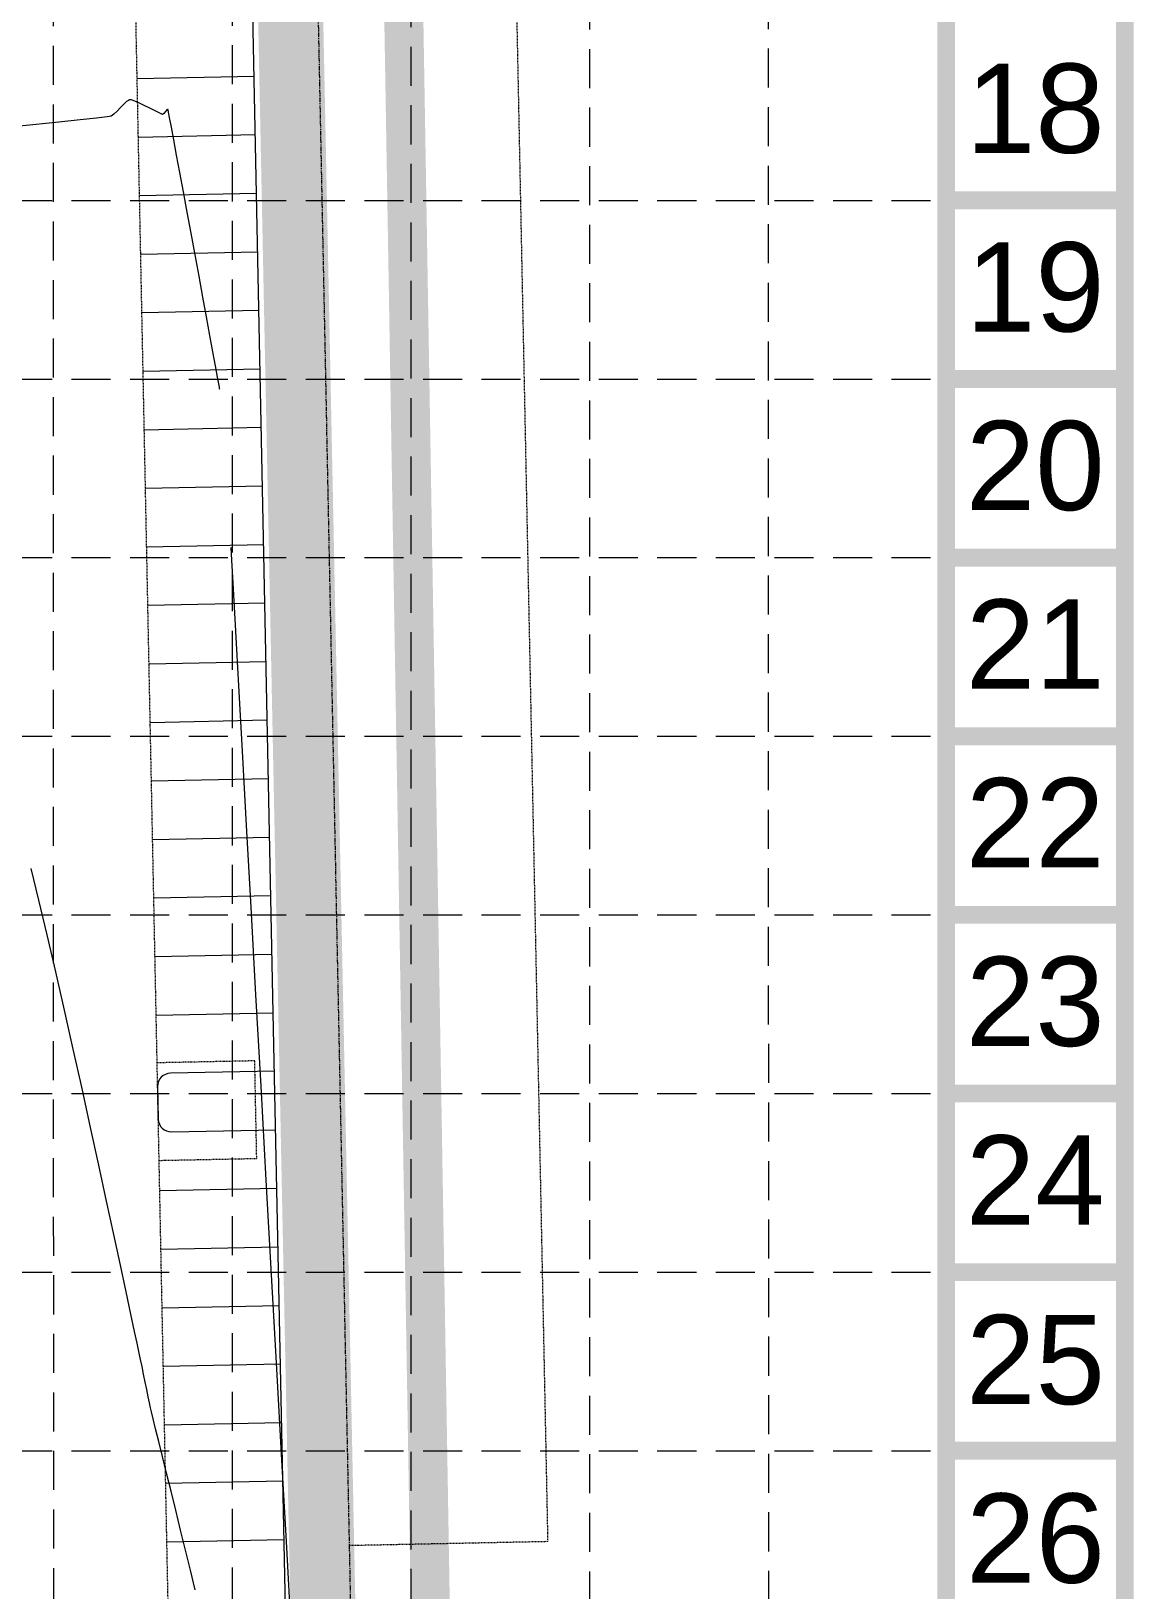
# Model space of a CAD drawing. Extents: x 2140663 to 2528301, y 336313 to 7007653.
# Drawn here: x 2528131.7 to 2528301.2, y 7006916.7 to 7007156.3 of the extents above; entities that cross this region are included whole.
import ezdxf
from ezdxf.enums import TextEntityAlignment as Align

# ---------------------------------------------------------------- set-up
doc = ezdxf.new("R2010")
doc.units = 0
doc.header["$MEASUREMENT"] = 0
for name, pattern in [('HIDDEN', [0.375, 0.25, -0.125]), ('PHANTOM2', [1.25, 0.625, -0.125, 0.125, -0.125, 0.125, -0.125]), ('xdrc002pt$0$HIDDEN2', [0.1875, 0.125, -0.0625])]:
    doc.linetypes.add(name, pattern=pattern)
for name, color, linetype in [('1 EXISTING CONTOURS', 43, 'Continuous'), ('1 SILT FENCE', 200, 'Continuous'), ('BASE', 7, 'Continuous'), ('GRID', 254, 'HIDDEN'), ('LIMITS OF DISTURBANCE', 1, 'HIDDEN'), ('xdrc002ar$0$xdrc002ar$0$C-PKNG-FACE-N', 1, 'Continuous'), ('xdrc002ar$0$xdrc002ar$0$C-PKNG-STRP-N', 6, 'Continuous'), ('xdrc002pt$0$V-ESMT-ACCS-N', 2, 'xdrc002pt$0$HIDDEN2'), ('xdrc002pt$0$V-ESMT-WATR-N', 2, 'xdrc002pt$0$HIDDEN2'), ('xdrc002pt$0$V-PROP-ESMT-E', 6, 'xdrc002pt$0$HIDDEN2'), ('xdrc002pt$0$v-prop-line', 3, 'PHANTOM2')]:
    doc.layers.add(name, color=color, linetype=linetype)
doc.styles.get("Standard").update_dxf_attribs({"font": 'ARIAL.TTF'})

msp = doc.modelspace()

# ---------------------------------------------------------------- linework, layer by layer
at = {"layer": '1 EXISTING CONTOURS', "color": 43, "lineweight": 0, "extrusion": (0.6726285212389259, -0.7399803189382377, 0), "elevation": -3484646.39377297}
msp.add_lwpolyline([(6583984.513674169, 603.0000000000007), (6583983.983358264, 603.0000000000007)], dxfattribs=at)
at = {"layer": '1 EXISTING CONTOURS', "color": 43, "lineweight": 0, "extrusion": (-0.5708695054886478, 0.8210408075748408, 0), "elevation": 4309910.723636513}
msp.add_lwpolyline([(-6075877.38870839, 603), (-6075877.065923831, 603)], dxfattribs=at)
at = {"layer": '1 EXISTING CONTOURS', "color": 43, "lineweight": 0, "extrusion": (0.4081569735590986, -0.9129117618560282, 0), "elevation": -5365025.032501267}
msp.add_lwpolyline([(5167990.3907582, 603.0000000000007), (5167990.217576825, 603.0000000000007)], dxfattribs=at)
at = {"layer": '1 EXISTING CONTOURS', "color": 43, "lineweight": 0}
for points, elevation in [([(2528146.905097422, 7007145.789289006), (2528146.832547568, 7007145.772096791)], 603), ([(2528146.973511875, 7007145.792481976), (2528146.905097422, 7007145.789289006)], 603), ([(2528147.156564788, 7007145.764936273), (2528146.973511875, 7007145.792481976)], 603), ([(2528144.051747263, 7007143.275493284), (2528143.417857142, 7007143.178962238)], 603), ([(2528146.017005628, 7007145.160438142), (2528145.491466745, 7007144.6112098)], 603), ([(2528151.633848956, 7007143.663512341), (2528150.975392362, 7007143.992360067)], 603), ([(2528152.135870577, 7007143.694976835), (2528151.940489776, 7007143.545883306)], 603), ([(2528152.556400503, 7007144.209416642), (2528152.37452812, 7007143.982314591)], 603), ([(2528152.722157786, 7007144.361954009), (2528152.667417041, 7007144.326976421)], 603), ([(2528152.742310898, 7007144.362770408), (2528152.722157786, 7007144.361954009)], 603), ([(2528152.748419048, 7007144.348159499), (2528152.742310898, 7007144.362770408)], 603), ([(2528153.00628979, 7007143.086560044), (2528152.848606335, 7007143.887269625)], 603), ([(2528139.283879505, 7007142.710831519), (2528135.987368668, 7007142.36058645)], 603), ([(2528141.794638442, 7007142.987182549), (2528139.283879505, 7007142.710831519)], 603), ([(2528159.657614975, 7007107.051679387), (2528159.194716963, 7007109.58203202)], 603), ([(2528160.714651425, 7007101.276482865), (2528160.699646201, 7007101.357773923)], 603), ([(2528163.186220731, 7007064.127583878), (2528162.824979087, 7007070.643852722)], 603), ([(2528163.652397659, 7007055.718659871), (2528163.186220731, 7007064.127583878)], 603), ([(2528164.843508127, 7007034.236315836), (2528164.20949756, 7007045.670448069)], 603), ([(2528165.54041705, 7007021.669630541), (2528164.843508127, 7007034.236315836)], 603), ([(2528166.28621202, 7007008.223759548), (2528165.54041705, 7007021.669630541)], 603), ([(2528167.066880728, 7006994.152070225), (2528166.28621202, 7007008.223759548)], 603), ([(2528140.871936673, 7006987.83155243), (2528139.55457981, 7006993.805670731)], 604), ([(2528167.868410865, 7006979.707929939), (2528167.066880728, 7006994.152070225)], 603), ([(2528144.456061839, 7006971.343959195), (2528143.342446868, 7006976.500172731)], 604), ([(2528147.638306662, 7006956.461172188), (2528147.073116078, 7006959.119511008)], 604), ([(2528148.355004577, 7006953.098696365), (2528148.189331507, 7006953.872353992)], 604), ([(2528148.553557104, 7006952.140929452), (2528148.355004577, 7006953.098696365)], 604), ([(2528149.253203767, 7006948.689154609), (2528149.011985465, 7006949.883540413)], 604), ([(2528170.258046763, 7006936.674476963), (2528169.478006192, 7006950.715765941)], 603), ([(2528150.48752859, 7006943.017373736), (2528150.219781766, 7006944.113661569)], 604), ([(2528150.868801287, 7006941.470098716), (2528150.48752859, 7006943.017373736)], 604), ([(2528151.348727391, 7006939.529372147), (2528150.868801287, 7006941.470098716)], 604), ([(2528153.231701495, 7006931.921839535), (2528152.54504996, 7006934.697706919)], 604)]:
    msp.add_lwpolyline(points, dxfattribs=dict(at, elevation=elevation))
at = {"layer": '1 EXISTING CONTOURS', "color": 43, "lineweight": 0, "extrusion": (0.2952782575735141, 0.9554112991818494, 0), "elevation": 7441213.126114245}
msp.add_lwpolyline([(-346362.9595436733, 603.0000000000003), (-346362.5673424515, 603.0000000000003)], dxfattribs=at)
at = {"layer": '1 EXISTING CONTOURS', "color": 43, "lineweight": 0, "extrusion": (-0.3802627942742402, -0.9248784824455303, 0), "elevation": -7442118.6788215}
msp.add_lwpolyline([(-326326.8367001568, 603.0000000000007), (-326327.5322968564, 603.0000000000007)], dxfattribs=at)
at = {"layer": '1 EXISTING CONTOURS', "color": 43, "lineweight": 0, "extrusion": (0.1173317092361949, -0.9930927801609037, 0), "elevation": -6662111.912169709}
msp.add_lwpolyline([(3332841.061535623, 603), (3332839.427027012, 603)], dxfattribs=at)
at = {"layer": '1 EXISTING CONTOURS', "color": 43, "lineweight": 0, "extrusion": (0.5681939738165557, -0.8228946518957039, 0), "elevation": -4329664.511327405}
msp.add_lwpolyline([(6061813.310801532, 603.0000000000003), (6061812.802209245, 603.0000000000003)], dxfattribs=at)
at = {"layer": '1 EXISTING CONTOURS', "color": 43, "lineweight": 0, "extrusion": (-0.6977639340296433, 0.7163277827695054, 0), "elevation": 3255363.581718602}
msp.add_lwpolyline([(-6700312.870665653, 603.0000000000007), (-6700312.18276274, 603.0000000000007)], dxfattribs=at)
at = {"layer": '1 EXISTING CONTOURS', "color": 43, "lineweight": 0, "extrusion": (0.7313918821149468, -0.681957414195605, 0), "elevation": -2929509.130691023}
msp.add_lwpolyline([(6849056.247515282, 603), (6849055.472631648, 603)], dxfattribs=at)
at = {"layer": '1 EXISTING CONTOURS', "color": 43, "lineweight": 0, "extrusion": (-0.4273395332621595, -0.9040912140438485, 0), "elevation": -7415476.238721237}
msp.add_lwpolyline([(-708752.6430842369, 603.0000000000007), (-708753.6856872947, 603.0000000000007)], dxfattribs=at)
at = {"layer": '1 EXISTING CONTOURS', "color": 43, "lineweight": 0, "extrusion": (-0.4505646321294353, -0.8927438111093611, 0), "elevation": -7394679.85487608}
msp.add_lwpolyline([(-900181.1100312117, 603), (-900182.2037831983, 603)], dxfattribs=at)
at = {"layer": '1 EXISTING CONTOURS', "color": 43, "lineweight": 0, "extrusion": (0.4577061209559813, 0.889103541124108, 0), "elevation": 7387226.712911773}
msp.add_lwpolyline([(959424.7110054186, 603), (959425.7027044189, 603)], dxfattribs=at)
at = {"layer": '1 EXISTING CONTOURS', "color": 43, "lineweight": 0, "extrusion": (-0.3581573700658966, -0.933661233139451, 0), "elevation": -7447774.533967364}
msp.add_lwpolyline([(-149222.6457462064, 603), (-149222.9741745568, 603)], dxfattribs=at)
at = {"layer": '1 EXISTING CONTOURS', "color": 43, "lineweight": 0, "extrusion": (0.7692611959418729, -0.6389344351481453, 0), "elevation": -2532296.063189111}
msp.add_lwpolyline([(7005647.569359789, 603), (7005647.195835479, 603)], dxfattribs=at)
at = {"layer": '1 EXISTING CONTOURS', "color": 43, "lineweight": 0, "extrusion": (0.7270506382306662, -0.6865838400722675, 0), "elevation": -2972897.049565954}
msp.add_lwpolyline([(6830337.521786738, 603), (6830337.360092663, 603)], dxfattribs=at)
at = {"layer": '1 EXISTING CONTOURS', "color": 43, "lineweight": 0, "extrusion": (0.9715321447723849, 0.2369077703959279, 0), "elevation": 4116228.606348652}
msp.add_lwpolyline([(6208726.834811609, 603), (6208726.9464488, 603)], dxfattribs=at)
at = {"layer": '1 EXISTING CONTOURS', "color": 43, "lineweight": 0, "extrusion": (0.9788045492650245, 0.204796617008417, 0), "elevation": 3909606.872457239}
msp.add_lwpolyline([(6340867.163539346, 603), (6340867.523601785, 603)], dxfattribs=at)
at = {"layer": '1 EXISTING CONTOURS', "color": 43, "lineweight": 0, "extrusion": (0.9822067192976011, 0.1878029833805723, 0), "elevation": 3799131.246820789}
msp.add_lwpolyline([(6407666.83639433, 603), (6407668.345675223, 603)], dxfattribs=at)
at = {"layer": '1 EXISTING CONTOURS', "color": 43, "lineweight": 0, "extrusion": (0.1016053447357244, -0.9948247855382045, 0), "elevation": -6714006.76068612}
msp.add_lwpolyline([(3227011.454720621, 603), (3227006.868335479, 603)], dxfattribs=at)
at = {"layer": '1 EXISTING CONTOURS', "color": 43, "lineweight": 0, "extrusion": (0.1033166233809069, -0.9946485184894048, 0), "elevation": -6708445.294138979}
msp.add_lwpolyline([(3238561.002621103, 603.0000000000007), (3238557.000730666, 603.0000000000007)], dxfattribs=at)
at = {"layer": '1 EXISTING CONTOURS', "color": 43, "lineweight": 0, "extrusion": (0.9827316091466414, 0.1850367109090868, 0), "elevation": 3781074.585896075}
msp.add_lwpolyline([(6418336.387917562, 603), (6418338.374742226, 603)], dxfattribs=at)
at = {"layer": '1 EXISTING CONTOURS', "color": 43, "lineweight": 0, "extrusion": (0.9830197434627955, 0.1834998200607829, 0), "elevation": 3771033.824917914}
msp.add_lwpolyline([(6424238.487871683, 603), (6424240.881528401, 603)], dxfattribs=at)
at = {"layer": '1 EXISTING CONTOURS', "color": 43, "lineweight": 0, "extrusion": (0.983201471456793, 0.1825236053917331, 0), "elevation": 3764652.791071461}
msp.add_lwpolyline([(6427977.172220138, 603), (6427979.901991353, 603)], dxfattribs=at)
at = {"layer": '1 EXISTING CONTOURS', "color": 43, "lineweight": 0, "extrusion": (0.9833262266974273, 0.1818503007668668, 0), "elevation": 3760250.255463171}
msp.add_lwpolyline([(6430550.572000338, 603.0000000000007), (6430553.567166242, 603.0000000000007)], dxfattribs=at)
at = {"layer": '1 EXISTING CONTOURS', "color": 43, "lineweight": 0, "extrusion": (0.9834168512752248, 0.1813595782635216, 0), "elevation": 3757040.811261186}
msp.add_lwpolyline([(6432423.023128638, 603), (6432426.212968371, 603)], dxfattribs=at)
at = {"layer": '1 EXISTING CONTOURS', "color": 43, "lineweight": 0, "extrusion": (0.9834853280222174, 0.1809878713202392, 0), "elevation": 3754609.332812638}
msp.add_lwpolyline([(6433839.267738251, 603.0000000000007), (6433842.581530396, 603.0000000000007)], dxfattribs=at)
at = {"layer": '1 EXISTING CONTOURS', "color": 43, "lineweight": 0, "extrusion": (0.9835385120615425, 0.1806986311286475, 0), "elevation": 3752717.048121059}
msp.add_lwpolyline([(6434939.812359266, 603), (6434943.179382083, 603)], dxfattribs=at)
at = {"layer": '1 EXISTING CONTOURS', "color": 43, "lineweight": 0, "extrusion": (0.9835805598640651, 0.1804696158844814, 0), "elevation": 3751218.613817242}
msp.add_lwpolyline([(6435810.08338396, 603), (6435813.432915515, 603)], dxfattribs=at)
at = {"layer": '1 EXISTING CONTOURS', "color": 43, "lineweight": 0, "extrusion": (0.9836140668258782, 0.1802869034130241, 0), "elevation": 3750023.036725579}
msp.add_lwpolyline([(6436503.535234017, 603.0000000000007), (6436506.796552234, 603.0000000000007)], dxfattribs=at)
at = {"layer": '1 EXISTING CONTOURS', "color": 43, "lineweight": 0, "extrusion": (0.9836406238921783, 0.1801419524403087, 0), "elevation": 3749074.488986578}
msp.add_lwpolyline([(6437052.980259602, 603.0000000000007), (6437056.082642327, 603.0000000000007)], dxfattribs=at)
at = {"layer": '1 EXISTING CONTOURS', "color": 43, "lineweight": 0, "extrusion": (0.9836610597635429, 0.180030329402753, 0), "elevation": 3748343.998940645}
msp.add_lwpolyline([(6437475.504733401, 603), (6437478.377458414, 603)], dxfattribs=at)
at = {"layer": '1 EXISTING CONTOURS', "color": 43, "lineweight": 0, "extrusion": (0.9836826734178179, 0.1799121952997484, 0), "elevation": 3747570.863197762}
msp.add_lwpolyline([(6437920.842208274, 603.0000000000007), (6437923.043451053, 603.0000000000007)], dxfattribs=at)
at = {"layer": '1 EXISTING CONTOURS', "color": 43, "lineweight": 0, "extrusion": (0.983679131702455, 0.179931558802519, 0), "elevation": 3747697.591269341}
msp.add_lwpolyline([(6437845.311584829, 603.0000000000007), (6437847.071003046, 603.0000000000007)], dxfattribs=at)
at = {"layer": '1 EXISTING CONTOURS', "color": 43, "lineweight": 0, "extrusion": (0.9836575498303578, 0.1800495061413308, 0), "elevation": 3748469.498005576}
msp.add_lwpolyline([(6437394.85349749, 603), (6437395.895392992, 603)], dxfattribs=at)
at = {"layer": '1 EXISTING CONTOURS', "color": 43, "lineweight": 0, "extrusion": (0.9836085079824451, 0.180317228862215, 0), "elevation": 3750221.47278797}
msp.add_lwpolyline([(6436373.821867604, 603.0000000000007), (6436374.366237116, 603.0000000000007)], dxfattribs=at)
at = {"layer": '1 EXISTING CONTOURS', "color": 43, "lineweight": 0, "extrusion": (0.9835177984436118, 0.1808113385400136, 0), "elevation": 3753454.421212344}
msp.add_lwpolyline([(6434488.780721764, 603.0000000000003), (6434489.022266183, 603.0000000000003)], dxfattribs=at)
at = {"layer": '1 EXISTING CONTOURS', "color": 43, "lineweight": 0, "extrusion": (0.9984647797130406, 0.05539028500187872, 0), "elevation": 2912405.178259853}
msp.add_lwpolyline([(6856281.964399137, 603), (6856283.938285906, 603)], dxfattribs=at)
at = {"layer": '1 EXISTING CONTOURS', "color": 43, "lineweight": 0, "extrusion": (0.9984666408350896, 0.05535672623532158, 0), "elevation": 2912174.734684334}
msp.add_lwpolyline([(6856375.470481113, 603.0000000000007), (6856379.847438875, 603.0000000000007)], dxfattribs=at)
at = {"layer": '1 EXISTING CONTOURS', "color": 43, "lineweight": 0, "extrusion": (0.9984665882620447, 0.05535767448468552, 0), "elevation": 2912181.246147226}
msp.add_lwpolyline([(6856347.693015417, 603), (6856357.756658926, 603)], dxfattribs=at)
at = {"layer": '1 EXISTING CONTOURS', "color": 43, "lineweight": 0, "extrusion": (0.9716581700795073, 0.2363903562283022, 0), "elevation": 4112873.62532417}
msp.add_lwpolyline([(6210804.647156289, 604.0000000000007), (6210809.685740699, 604.0000000000007)], dxfattribs=at)
at = {"layer": '1 EXISTING CONTOURS', "color": 43, "lineweight": 0, "extrusion": (0.9730831898323526, 0.2304541292007887, 0), "elevation": 4074880.986928837}
msp.add_lwpolyline([(6235791.889880581, 604.0000000000007), (6235797.364041842, 604.0000000000007)], dxfattribs=at)
at = {"layer": '1 EXISTING CONTOURS', "color": 43, "lineweight": 0, "extrusion": (0.9741375004120328, 0.2259560361906646, 0), "elevation": 4046028.209515563}
msp.add_lwpolyline([(6254545.437720503, 604.0000000000007), (6254551.245240446, 604.0000000000007)], dxfattribs=at)
at = {"layer": '1 EXISTING CONTOURS', "color": 43, "lineweight": 0, "extrusion": (0.9749481501010764, 0.2224322472450639, 0), "elevation": 4023386.41121613}
msp.add_lwpolyline([(6269128.24700357, 604.0000000000007), (6269134.285588998, 604.0000000000007)], dxfattribs=at)
at = {"layer": '1 EXISTING CONTOURS', "color": 43, "lineweight": 0, "extrusion": (0.9755900988466192, 0.2195995424231202, 0), "elevation": 4005160.566188359}
msp.add_lwpolyline([(6280781.683776965, 604), (6280787.851088934, 604)], dxfattribs=at)
at = {"layer": '1 EXISTING CONTOURS', "color": 43, "lineweight": 0, "extrusion": (0.9761103309851198, 0.2172754513149615, 0), "elevation": 3990190.878885722}
msp.add_lwpolyline([(6290296.380155412, 604.0000000000007), (6290302.573825501, 604.0000000000007)], dxfattribs=at)
at = {"layer": '1 EXISTING CONTOURS', "color": 43, "lineweight": 0, "extrusion": (0.9768992096472667, 0.2137005713388379, 0), "elevation": 3967136.122638928}
msp.add_lwpolyline([(6304849.786685947, 604.0000000000007), (6304855.725893648, 604.0000000000007)], dxfattribs=at)
at = {"layer": '1 EXISTING CONTOURS', "color": 43, "lineweight": 0, "extrusion": (0.9772034799471939, 0.2123048722453022, 0), "elevation": 3958125.722739416}
msp.add_lwpolyline([(6310504.670541008, 604), (6310510.32890439, 604)], dxfattribs=at)
at = {"layer": '1 EXISTING CONTOURS', "color": 43, "lineweight": 0, "extrusion": (0.998462967364733, 0.05542294471798112, 0), "elevation": 2912629.440882301}
msp.add_lwpolyline([(6856076.657792991, 603.0000000000007), (6856091.243435484, 603.0000000000007)], dxfattribs=at)
at = {"layer": '1 EXISTING CONTOURS', "color": 43, "lineweight": 0, "extrusion": (0.9776840563227925, 0.2100806654887854, 0), "elevation": 3943755.729772318}
msp.add_lwpolyline([(6319485.10690736, 604.0000000000003), (6319489.89631834, 604.0000000000003)], dxfattribs=at)
at = {"layer": '1 EXISTING CONTOURS', "color": 43, "lineweight": 0, "extrusion": (0.9778713160583566, 0.2092072877083818, 0), "elevation": 3938109.42063292}
msp.add_lwpolyline([(6323001.054410698, 604), (6323005.255703822, 604)], dxfattribs=at)
at = {"layer": '1 EXISTING CONTOURS', "color": 43, "lineweight": 0, "extrusion": (0.9984618541011934, 0.05544299689597798, 0), "elevation": 2912767.131276592}
msp.add_lwpolyline([(6856003.710737742, 603.0000000000007), (6856018.161905861, 603.0000000000007)], dxfattribs=at)
at = {"layer": '1 EXISTING CONTOURS', "color": 43, "lineweight": 0, "extrusion": (0.9780247606389273, 0.208488770865889, 0), "elevation": 3933462.73037874}
msp.add_lwpolyline([(6325889.239824337, 604.0000000000007), (6325892.750567145, 604.0000000000007)], dxfattribs=at)
at = {"layer": '1 EXISTING CONTOURS', "color": 43, "lineweight": 0, "extrusion": (0.9781736348891104, 0.2077891720177588, 0), "elevation": 3928937.046330204}
msp.add_lwpolyline([(6328696.544296875, 604.0000000000007), (6328698.366632145, 604.0000000000007)], dxfattribs=at)
at = {"layer": '1 EXISTING CONTOURS', "color": 43, "lineweight": 0, "extrusion": (0.9779032486973047, 0.2090579732687984, 0), "elevation": 3937143.902877775}
msp.add_lwpolyline([(6323593.418662304, 604.0000000000007), (6323594.243138427, 604.0000000000007)], dxfattribs=at)
at = {"layer": '1 EXISTING CONTOURS', "color": 43, "lineweight": 0, "extrusion": (0.9798382951964263, 0.1997921801937227, 0), "elevation": 3877111.013470071}
msp.add_lwpolyline([(6360574.617251258, 604), (6360575.728922483, 604)], dxfattribs=at)
at = {"layer": '1 EXISTING CONTOURS', "color": 43, "lineweight": 0, "extrusion": (0.9801427579713474, 0.1982931516626852, 0), "elevation": 3867377.121119684}
msp.add_lwpolyline([(6366496.548360811, 604), (6366497.740157609, 604)], dxfattribs=at)
at = {"layer": '1 EXISTING CONTOURS', "color": 43, "lineweight": 0, "extrusion": (0.9800644821025958, 0.1986796691183345, 0), "elevation": 3869887.535609601}
msp.add_lwpolyline([(6364968.489266262, 604.0000000000007), (6364969.681047486, 604.0000000000007)], dxfattribs=at)
at = {"layer": '1 EXISTING CONTOURS', "color": 43, "lineweight": 0, "extrusion": (0.9796689946932845, 0.2006206889546775, 0), "elevation": 3882488.308448186}
msp.add_lwpolyline([(6357289.029792926, 604.0000000000007), (6357290.141434646, 604.0000000000007)], dxfattribs=at)
at = {"layer": '1 EXISTING CONTOURS', "color": 43, "lineweight": 0, "extrusion": (0.9788867665978209, 0.2044032734074072, 0), "elevation": 3907015.085348273}
msp.add_lwpolyline([(6342244.081539817, 604), (6342245.059631749, 604)], dxfattribs=at)
at = {"layer": '1 EXISTING CONTOURS', "color": 43, "lineweight": 0, "extrusion": (0.9773305805886856, 0.2117190030351144, 0), "elevation": 3954341.732433401}
msp.add_lwpolyline([(6312843.91864557, 604.0000000000007), (6312844.709804082, 604.0000000000007)], dxfattribs=at)
at = {"layer": '1 EXISTING CONTOURS', "color": 43, "lineweight": 0, "extrusion": (0.9730279201018576, 0.2306873787233569, 0), "elevation": 4076374.32050095}
msp.add_lwpolyline([(6234739.909965737, 604.0000000000003), (6234740.514023437, 604.0000000000003)], dxfattribs=at)
at = {"layer": '1 EXISTING CONTOURS', "color": 43, "lineweight": 0, "extrusion": (0.9706871443946566, 0.2403465575100818, 0), "elevation": 4138137.807859601}
msp.add_lwpolyline([(6193911.303788556, 604), (6193913.64918119, 604)], dxfattribs=at)
at = {"layer": '1 EXISTING CONTOURS', "color": 43, "lineweight": 0, "extrusion": (0.9706888944944928, 0.2403394892751911, 0), "elevation": 4138092.705699482}
msp.add_lwpolyline([(6193938.804025154, 604.0000000000007), (6193941.436199853, 604.0000000000007)], dxfattribs=at)
at = {"layer": '1 EXISTING CONTOURS', "color": 43, "lineweight": 0, "extrusion": (0.9984587297650275, 0.05549923383262235, 0), "elevation": 2913153.281426267}
msp.add_lwpolyline([(6855812.158266441, 603.0000000000007), (6855825.579222238, 603.0000000000007)], dxfattribs=at)
at = {"layer": '1 EXISTING CONTOURS', "color": 43, "lineweight": 0, "extrusion": (0.970836331049345, 0.2397432341373724, 0), "elevation": 4134287.52811783}
msp.add_lwpolyline([(6196473.419279801, 604.0000000000007), (6196476.446748265, 604.0000000000007)], dxfattribs=at)
at = {"layer": '1 EXISTING CONTOURS', "color": 43, "lineweight": 0, "extrusion": (0.9709719324580889, 0.2391934496983659, 0), "elevation": 4130778.048836098}
msp.add_lwpolyline([(6198810.372444864, 604.0000000000007), (6198813.508426073, 604.0000000000007)], dxfattribs=at)
at = {"layer": '1 EXISTING CONTOURS', "color": 43, "lineweight": 0, "extrusion": (0.9711513636298634, 0.2384638943736707, 0), "elevation": 4126119.738470112}
msp.add_lwpolyline([(6201908.877032552, 604.0000000000003), (6201912.062105004, 604.0000000000003)], dxfattribs=at)
at = {"layer": '1 EXISTING CONTOURS', "color": 43, "lineweight": 0, "extrusion": (0.9713822012040454, 0.2375218288578627, 0), "elevation": 4120102.351361548}
msp.add_lwpolyline([(6205904.851444954, 604.0000000000003), (6205908.026188664, 604.0000000000003)], dxfattribs=at)
at = {"layer": '1 EXISTING CONTOURS', "color": 43, "lineweight": 0, "extrusion": (0.9984564538495326, 0.05554016354149648, 0), "elevation": 2913434.318852425}
msp.add_lwpolyline([(6855680.208580194, 603), (6855692.733798053, 603)], dxfattribs=at)
at = {"layer": '1 EXISTING CONTOURS', "color": 43, "lineweight": 0, "extrusion": (0.9716775030702558, 0.2363108758122511, 0), "elevation": 4112363.869787244}
msp.add_lwpolyline([(6211032.381405279, 604), (6211035.486402526, 604)], dxfattribs=at)
at = {"layer": '1 SILT FENCE', "color": 200, "linetype": 'Continuous', "lineweight": 0, "const_width": 10}
msp.add_lwpolyline([(2528168.460361803, 7007314.088755522), (2528191.704482488, 7006166.984500946), (2528187.14873196, 7006166.984500946)], dxfattribs=at)
at = {"layer": 'BASE', "const_width": 2.745747206990553}
for points in [[(2528299.78878798, 7005894.74224999), (2528299.78878798, 7007652.020462465), (2527201.489905182, 7007652.020462465), (2527201.489905182, 7005894.74224999)], [(2528272.331315909, 7005922.199722059), (2528272.331315909, 7007624.562990395), (2527228.947377252, 7007624.562990395), (2527228.947377252, 7005922.199722059)]]:
    msp.add_lwpolyline(points, close=True, dxfattribs=at)
for points in [[(2528299.78878798, 7007130.328493137), (2528272.331315909, 7007130.328493137)], [(2528299.78878798, 7007102.871021064), (2528272.331315909, 7007102.871021064)], [(2528299.78878798, 7007075.413548996), (2528272.331315909, 7007075.413548996)], [(2528299.78878798, 7007047.956076927), (2528272.331315909, 7007047.956076927)], [(2528299.78878798, 7007020.498604855), (2528272.331315909, 7007020.498604855)], [(2528299.78878798, 7006993.041132786), (2528272.331315909, 7006993.041132786)], [(2528299.78878798, 7006965.583660717), (2528272.331315909, 7006965.583660717)], [(2528299.78878798, 7006938.126188649), (2528272.331315909, 7006938.126188649)]]:
    msp.add_lwpolyline(points, dxfattribs=at)
at = {"layer": 'GRID', "color": 253, "linetype": 'HIDDEN', "lineweight": 0, "ltscale": 24}
for p, q in [((2528135.250571348, 7006032.092152752), (2528135.16522541, 7007625.178615601)), ((2528162.759365419, 7006032.184476493), (2528162.622697481, 7007625.178615601)), ((2528190.162709506, 7006031.94567379), (2528190.080169552, 7007625.178615601)), ((2528217.680234797, 7006031.586024903), (2528217.53764162, 7007625.178615601)), ((2528245.156178257, 7006031.660885922), (2528244.99511369, 7007625.178615601)), ((2527228.947377252, 7007130.328493137), (2528272.331315909, 7007130.328493137)), ((2527228.947377252, 7007102.871021064), (2528272.331315909, 7007102.871021064)), ((2527228.947377252, 7007075.413548996), (2528272.331315909, 7007075.413548996)), ((2527228.947377252, 7007047.956076927), (2528272.331315909, 7007047.956076927)), ((2527228.947377252, 7007020.498604855), (2528272.331315909, 7007020.498604855)), ((2527228.947377252, 7006993.041132786), (2528272.331315909, 7006993.041132786)), ((2527228.947377252, 7006965.583660717), (2528272.331315909, 7006965.583660717)), ((2527228.947377252, 7006938.126188649), (2528272.331315909, 7006938.126188649))]:
    msp.add_line(p, q, dxfattribs=at)
at = {"layer": 'LIMITS OF DISTURBANCE', "ltscale": 70, "const_width": 6}
msp.add_lwpolyline([(2527323.279507909, 7007478.034385583), (2527323.279507909, 7007463.102355542), (2527345.362386929, 7006446.874516389, 0.3527120601780434), (2527681.725039883, 7006131.321992346), (2528205.897920626, 7006144.525554366), (2528183.386823632, 7007495.015237641)], format="xyb", close=True, dxfattribs=at)
at = {"layer": 'xdrc002ar$0$xdrc002ar$0$C-PKNG-FACE-N', "color": 7, "lineweight": 0}
for p, q in [((2528168.942335243, 7007005.465179706), (2528165.10590216, 7007194.425362825)), ((2528172.778770351, 7006816.504896604), (2528168.942337271, 7007005.465079728)), ((2528169.125023304, 7006996.467037658), (2528153.128327135, 7006996.142258897)), ((2528151.169336577, 7006994.102073613), (2528151.270829913, 7006989.103107411)), ((2528153.311015197, 7006987.144116853), (2528169.307711367, 7006987.468895615))]:
    msp.add_line(p, q, dxfattribs=at)
for centre, start, end in [((2528153.168924498, 7006994.142670976), 91.16310867043575, 181.1631086813822), ((2528153.270417834, 7006989.143704775), 181.1631086817654, 271.1631086763936)]:
    msp.add_arc(centre, 2, start, end, dxfattribs=at)
at = {"layer": 'xdrc002ar$0$xdrc002ar$0$C-PKNG-STRP-N', "color": 7, "lineweight": 0}
for p, q in [((2528148.023056352, 7007149.069376454), (2528166.019340443, 7007149.434752579)), ((2528148.205742385, 7007140.071334387), (2528166.202026476, 7007140.436710512)), ((2528148.388430448, 7007131.07319234), (2528166.38471454, 7007131.438568467)), ((2528148.571118511, 7007122.075050297), (2528166.567402601, 7007122.440426421)), ((2528148.753802516, 7007113.077108209), (2528166.750086606, 7007113.442484334)), ((2528148.936490576, 7007104.078966163), (2528166.932774669, 7007104.444342289)), ((2528149.11917864, 7007095.080824118), (2528167.11546273, 7007095.446200243)), ((2528149.301862644, 7007086.08288203), (2528167.298146735, 7007086.448258155)), ((2528149.484550705, 7007077.084739984), (2528167.480834798, 7007077.450116109)), ((2528149.667238768, 7007068.086597938), (2528167.663522859, 7007068.451974063)), ((2528149.667240798, 7007068.086497961), (2528167.663524891, 7007068.451874086)), ((2528149.849928861, 7007059.088355915), (2528167.846212953, 7007059.453732042)), ((2528150.032616924, 7007050.090213869), (2528168.028901014, 7007050.455589996)), ((2528150.215302958, 7007041.092171803), (2528168.211587049, 7007041.457547929)), ((2528150.39799102, 7007032.094029757), (2528168.394275113, 7007032.459405884)), ((2528150.580679083, 7007023.095887713), (2528168.576963176, 7007023.461263837)), ((2528150.763365116, 7007014.097845648), (2528168.759649207, 7007014.463221773)), ((2528150.94605115, 7007005.099803579), (2528168.94233524, 7007005.465179705)), ((2528151.494115338, 7006978.105377443), (2528169.49039943, 7006978.47075357)), ((2528151.676801372, 7006969.107335376), (2528169.673085463, 7006969.472711501)), ((2528151.859489434, 7006960.109193332), (2528169.855773526, 7006960.474569458)), ((2528152.042177496, 7006951.111051286), (2528170.038461589, 7006951.476427411)), ((2528152.22486353, 7006942.113009218), (2528170.221147621, 7006942.478385345)), ((2528152.407551593, 7006933.114867175), (2528170.403835685, 7006933.4802433)), ((2528152.590239656, 7006924.116725128), (2528170.586523748, 7006924.482101253))]:
    msp.add_line(p, q, dxfattribs=at)
at = {"layer": 'xdrc002pt$0$V-ESMT-ACCS-N', "color": 7, "lineweight": 0}
for p, q in [((2528166.318582298, 7006248.174609453), (2528141.453073435, 7007472.903676003)), ((2528151.259207387, 7006989.91105583), (2528151.259207389, 7006989.911055829)), ((2528151.259207387, 7006989.91105583), (2528151.259207389, 7006989.911055829))]:
    msp.add_line(p, q, dxfattribs=at)
at = {"layer": 'xdrc002pt$0$V-ESMT-WATR-N', "color": 7, "lineweight": 0}
for p, q in [((2528166.09690706, 7006998.057273486), (2528151.099997653, 7006997.752793264)), ((2528166.401387285, 7006983.060364079), (2528166.09690706, 7006998.057273486)), ((2528151.404477878, 7006982.755883855), (2528166.401387285, 7006983.060364079))]:
    msp.add_line(p, q, dxfattribs=at)
at = {"layer": 'xdrc002pt$0$V-PROP-ESMT-E', "color": 7, "lineweight": 0}
for p in [(2528199.938596871, 7007474.090329607), (2528180.609156056, 7006923.584541519)]:
    msp.add_line(p, (2528211.10287185, 7006924.203651314), dxfattribs=at)
at = {"layer": 'xdrc002pt$0$v-prop-line', "color": 7, "lineweight": 0}
msp.add_line((2528169.444881075, 7007473.471219813), (2528195.958816227, 7006167.550346503), dxfattribs=at)

# ---------------------------------------------------------------- texts
at = {"layer": 'BASE'}
for s, p in [('18', (2528286.019635058, 7007144.494770873)), ('19', (2528286.01965422, 7007117.037288372)), ('20', (2528286.019673385, 7007089.579814532)), ('21', (2528286.019673385, 7007062.122349356)), ('22', (2528286.019673385, 7007034.664892841)), ('23', (2528286.019692547, 7007007.20741034)), ('24', (2528286.019711711, 7006979.7499365)), ('25', (2528286.069382771, 7006952.149788994)), ('26', (2528286.069382771, 7006924.69233248))]:
    msp.add_text(s, height=13.72873603495276, dxfattribs=at).set_placement(p, align=Align.MIDDLE_CENTER)

doc.saveas('drawing.dxf')
